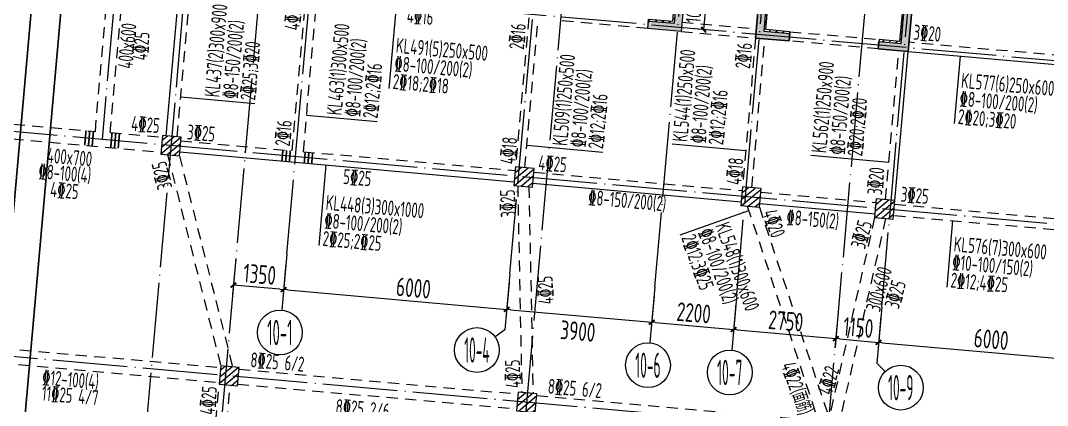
# Model space of a CAD drawing. Header units: millimetres. Extents: x 64473 to 386235, y 427387 to 703525.
# Drawn here: x 296452 to 323964, y 491474 to 501773 of the extents above; entities that cross this region are included whole.
import ezdxf
from ezdxf.enums import TextEntityAlignment as Align

# ---------------------------------------------------------------- set-up
doc = ezdxf.new("R2010")
doc.units = ezdxf.units.MM
doc.header["$LTSCALE"] = 100
doc.header["$PDMODE"] = 35
doc.header["$PDSIZE"] = 200
doc.linetypes.add('3', pattern=[5, 3, -2])
doc.linetypes.add('DOTE', pattern=[2.42, 2, -0.2, 0.02, -0.2])
for name, color, linetype in [('B-DIM', 1, 'Continuous'), ('B-TEXT', 7, 'Continuous'), ('COLU', 7, 'Continuous'), ('colu-1层', 6, 'Continuous'), ('h填实-1层', 254, 'Continuous'), ('h斜线-1层', 7, 'Continuous'), ('h斜线-柱', 7, 'Continuous'), ('L-AXIS', 3, 'Continuous'), ('L-dote', 253, 'DOTE'), ('L-箍筋', 1, 'Continuous'), ('wall-主楼', 2, 'Continuous'), ('垂直标注', 31, 'Continuous'), ('垂直钢筋', 27, 'Continuous'), ('梁', 4, 'Continuous'), ('梁虚线', 4, '3'), ('水平标注', 2, 'Continuous'), ('水平钢筋', 30, 'Continuous')]:
    doc.layers.add(name, color=color, linetype=linetype)
doc.styles.add('_TCH_AXIS', font='tssdeng.shx', dxfattribs={"width": 0.7, "bigfont": 'tssdchn.shx'})
doc.styles.add('COMPLEX', font='tssdeng.shx', dxfattribs={"width": 0.7, "bigfont": 'tssdchn.shx'})
doc.styles.get("Standard").update_dxf_attribs({"font": 'tssdeng.shx', "width": 0.7, "bigfont": 'tssdchn.shx'})
doc.styles.add('TSSD_Dimension', font='Tssdeng.shx', dxfattribs={"width": 0.7, "bigfont": 'tssdchn.shx'})
doc.dimstyles.new('TSSD_100_100$0', dxfattribs={"dimtxt": 300, "dimasz": 100, "dimexe": 250, "dimexo": 250, "dimgap": 100, "dimtad": 1, "dimdec": 0, "dimzin": 0, "dimdsep": 46, "dimtxsty": 'TSSD_Dimension', "dimblk": '_tsdbk', "dimblk1": '_tsdbk', "dimblk2": '_tsdbk', "dimsah": 1, "dimcen": 0, "dimclrt": 7, "dimadec": 0, "dimazin": 0, "dimtfac": 1, "dimtdec": 0, "dimtix": 1, "dimtmove": 2, "dimatfit": 3, "dimldrblk": '_tsdbk', "dimfxl": 1, "dimtolj": 1, "dimtzin": 0, "dimarcsym": 0})
pattern_1 = [(39.931646, (-467527.32, -323147.44), (-81.517904, 97.384965), [])]
pattern_2 = [(39.931646, (-26488.48, 19437.42), (-81.517904, 97.384965), [])]

# ---------------------------------------------------------------- blocks, each defined once
blk = doc.blocks.new('_tsdbk')
blk.add_line((-1, 0), (0, 0))
at = {"const_width": 0.5}
blk.add_lwpolyline([(-0.7, -0.7), (0.7, 0.7)], dxfattribs=at)
blk = doc.blocks.new('*D15')
at = {"layer": 'B-DIM', "color": 0, "lineweight": -2}
for p, q in [((314985, 502513), (314591, 502548)), ((314831, 502426), (314760, 501629)), ((314897, 501517), (314503, 501552))]:
    blk.add_line(p, q, dxfattribs=at)
at = {"layer": 'Defpoints', "color": 0}
for p in [(315234, 502491), (314752, 501530), (315146, 501495)]:
    blk.add_point(p, dxfattribs=at)
at = {"layer": 'B-DIM', "color": 0, "lineweight": -2, "xscale": 100, "yscale": 100, "zscale": 100}
for p, rotation in [((314840, 502526), 84.93165297478518), ((314752, 501530), 264.9316529747852)]:
    blk.add_blockref('_tsdbk', p, dxfattribs=dict(at, rotation=rotation))
at = {"layer": 'B-DIM', "color": 7, "insert": (314497, 502054), "char_height": 400, "attachment_point": 5, "rotation": 84.9317, "style": 'TSSD_Dimension'}
blk.add_mtext('\\A1;1000', dxfattribs=at)
blk = doc.blocks.new('*D55')
at = {"layer": 'Defpoints', "color": 0}
for p in [(195618, 492739), (361118, 478060), (360853, 475069)]:
    blk.add_point(p, dxfattribs=at)
at = {"layer": 'L-AXIS', "color": 0, "lineweight": -2}
for p, q in [((195596, 492490), (195330, 489498)), ((195452, 489738), (360753, 475078)), ((361096, 477811), (360831, 474820))]:
    blk.add_line(p, q, dxfattribs=at)
at = {"layer": 'L-AXIS', "color": 0, "lineweight": -2, "xscale": 100, "yscale": 100, "zscale": 100}
for p, rotation in [((195352, 489747), 174.9316457827788), ((360853, 475069), 354.9316457827788)]:
    blk.add_blockref('_tsdbk', p, dxfattribs=dict(at, rotation=rotation))
at = {"layer": 'L-AXIS', "color": 7, "insert": (278133, 482757), "char_height": 500, "attachment_point": 5, "rotation": 354.9316, "style": 'TSSD_Dimension'}
blk.add_mtext('\\A1;166150', dxfattribs=at)
blk = doc.blocks.new('*D402')
at = {"layer": 'Defpoints', "color": 0}
for p in [(303586, 495522), (309562, 494992), (309478, 494044)]:
    blk.add_point(p, dxfattribs=at)
at = {"layer": 'L-AXIS', "color": 0, "lineweight": -2}
for p, q in [((303564, 495273), (303480, 494325)), ((309540, 494743), (309456, 493795)), ((303601, 494565), (309379, 494053))]:
    blk.add_line(p, q, dxfattribs=at)
at = {"layer": 'L-AXIS', "color": 0, "lineweight": -2, "xscale": 100, "yscale": 100, "zscale": 100}
for p, rotation in [((303502, 494574), 174.9316457827808), ((309478, 494044), 354.9316457827808)]:
    blk.add_blockref('_tsdbk', p, dxfattribs=dict(at, rotation=rotation))
at = {"layer": 'L-AXIS', "color": 7, "insert": (306981, 494617), "char_height": 500, "attachment_point": 5, "rotation": 354.9316, "style": 'TSSD_Dimension'}
blk.add_mtext('\\A1;6000', dxfattribs=at)
blk = doc.blocks.new('_AXISO')
blk.add_circle((0, 0), 0.5)
at = {"layer": 'B-TEXT', "style": 'COMPLEX', "width": 1.450893}
blk.add_attdef('A', text='', height=0.56, dxfattribs=at).set_placement((0.249375, -0.28), (0.749375, -0.28), align=Align.FIT)
blk = doc.blocks.new('*D412')
at = {"layer": 'Defpoints', "color": 0}
for p in [(302241, 495641), (303586, 495522), (302157, 494694)]:
    blk.add_point(p, dxfattribs=at)
at = {"layer": 'L-AXIS', "color": 0, "lineweight": -2}
for p, q in [((302219, 495392), (302135, 494445)), ((303564, 495273), (303480, 494325)), ((303402, 494583), (302257, 494685))]:
    blk.add_line(p, q, dxfattribs=at)
at = {"layer": 'L-AXIS', "color": 0, "lineweight": -2, "xscale": 100, "yscale": 100, "zscale": 100}
for p, rotation in [((302157, 494694), 174.9316457827808), ((303502, 494574), 354.9316457827808)]:
    blk.add_blockref('_tsdbk', p, dxfattribs=dict(at, rotation=rotation))
at = {"layer": 'L-AXIS', "color": 7, "insert": (302860, 494983), "char_height": 500, "attachment_point": 5, "rotation": 354.9316, "style": 'TSSD_Dimension'}
blk.add_mtext('\\A1;1350', dxfattribs=at)
blk = doc.blocks.new('*D416')
at = {"layer": 'Defpoints', "color": 0}
for p in [(319523, 494108), (325500, 493578), (325416, 492631)]:
    blk.add_point(p, dxfattribs=at)
at = {"layer": 'L-AXIS', "color": 0, "lineweight": -2}
for p, q in [((319501, 493859), (319417, 492912)), ((325478, 493329), (325394, 492382)), ((319539, 493152), (325316, 492640))]:
    blk.add_line(p, q, dxfattribs=at)
at = {"layer": 'L-AXIS', "color": 0, "lineweight": -2, "xscale": 100, "yscale": 100, "zscale": 100}
for p, rotation in [((319439, 493161), 174.9316457827808), ((325416, 492631), 354.9316457827808)]:
    blk.add_blockref('_tsdbk', p, dxfattribs=dict(at, rotation=rotation))
at = {"layer": 'L-AXIS', "color": 7, "insert": (322458, 493244), "char_height": 500, "attachment_point": 5, "rotation": 354.9316, "style": 'TSSD_Dimension'}
blk.add_mtext('\\A1;6000', dxfattribs=at)
blk = doc.blocks.new('*D417')
at = {"layer": 'Defpoints', "color": 0}
for p in [(318378, 494210), (319523, 494108), (319439, 493161)]:
    blk.add_point(p, dxfattribs=at)
at = {"layer": 'L-AXIS', "color": 0, "lineweight": -2}
for p, q in [((318356, 493961), (318272, 493013)), ((319501, 493859), (319417, 492912)), ((318393, 493254), (319340, 493170))]:
    blk.add_line(p, q, dxfattribs=at)
at = {"layer": 'L-AXIS', "color": 0, "lineweight": -2, "xscale": 100, "yscale": 100, "zscale": 100}
for p, rotation in [((318294, 493262), 174.9316457827808), ((319439, 493161), 354.9316457827808)]:
    blk.add_blockref('_tsdbk', p, dxfattribs=dict(at, rotation=rotation))
at = {"layer": 'L-AXIS', "color": 7, "insert": (318897, 493560), "char_height": 500, "attachment_point": 5, "rotation": 354.9316, "style": 'TSSD_Dimension'}
blk.add_mtext('\\A1;1150', dxfattribs=at)
blk = doc.blocks.new('*D418')
at = {"layer": 'Defpoints', "color": 0}
for p in [(313447, 494647), (315638, 494453), (315554, 493505)]:
    blk.add_point(p, dxfattribs=at)
at = {"layer": 'L-AXIS', "color": 0, "lineweight": -2}
for p, q in [((313425, 494398), (313341, 493451)), ((315616, 494204), (315532, 493256)), ((313463, 493691), (315455, 493514))]:
    blk.add_line(p, q, dxfattribs=at)
at = {"layer": 'L-AXIS', "color": 0, "lineweight": -2, "xscale": 100, "yscale": 100, "zscale": 100}
for p, rotation in [((313363, 493700), 174.9316457827808), ((315554, 493505), 354.9316457827808)]:
    blk.add_blockref('_tsdbk', p, dxfattribs=dict(at, rotation=rotation))
at = {"layer": 'L-AXIS', "color": 7, "insert": (314490, 493951), "char_height": 500, "attachment_point": 5, "rotation": 354.9316, "style": 'TSSD_Dimension'}
blk.add_mtext('\\A1;2200', dxfattribs=at)
blk = doc.blocks.new('*D419')
at = {"layer": 'Defpoints', "color": 0}
for p in [(315638, 494453), (318378, 494210), (318294, 493262)]:
    blk.add_point(p, dxfattribs=at)
at = {"layer": 'L-AXIS', "color": 0, "lineweight": -2}
for p, q in [((315616, 494204), (315532, 493256)), ((318356, 493961), (318272, 493013)), ((315654, 493497), (318194, 493271))]:
    blk.add_line(p, q, dxfattribs=at)
at = {"layer": 'L-AXIS', "color": 0, "lineweight": -2, "xscale": 100, "yscale": 100, "zscale": 100}
for p, rotation in [((315554, 493505), 174.9316457827808), ((318294, 493262), 354.9316457827808)]:
    blk.add_blockref('_tsdbk', p, dxfattribs=dict(at, rotation=rotation))
at = {"layer": 'L-AXIS', "color": 7, "insert": (316955, 493733), "char_height": 500, "attachment_point": 5, "rotation": 354.9316, "style": 'TSSD_Dimension'}
blk.add_mtext('\\A1;2750', dxfattribs=at)
blk = doc.blocks.new('*D420')
at = {"layer": 'Defpoints', "color": 0}
for p in [(309562, 494992), (313447, 494647), (313363, 493700)]:
    blk.add_point(p, dxfattribs=at)
at = {"layer": 'L-AXIS', "color": 0, "lineweight": -2}
for p, q in [((309540, 494743), (309456, 493795)), ((313425, 494398), (313341, 493451)), ((309578, 494035), (313263, 493709))]:
    blk.add_line(p, q, dxfattribs=at)
at = {"layer": 'L-AXIS', "color": 0, "lineweight": -2, "xscale": 100, "yscale": 100, "zscale": 100}
for p, rotation in [((309478, 494044), 174.9316457827808), ((313363, 493700), 354.9316457827808)]:
    blk.add_blockref('_tsdbk', p, dxfattribs=dict(at, rotation=rotation))
at = {"layer": 'L-AXIS', "color": 7, "insert": (311384, 493462), "char_height": 500, "attachment_point": 5, "rotation": 354.9316, "style": 'TSSD_Dimension'}
blk.add_mtext('\\A1;3900', dxfattribs=at)
blk = doc.blocks.new('后浇带现场')
at = {"color": 6, "lineweight": 30}
for points in [[(777111, 575147), (781539, 625070)], [(776314, 575218), (780665, 624270)]]:
    blk.add_lwpolyline(points, dxfattribs=at)

msp = doc.modelspace()

# ---------------------------------------------------------------- hatches: boundary and pattern name
at = {"layer": 'h填实-1层'}
for points in [[(314122.3, 503392.5), (314321.5, 503374.8), (314153.6, 501482.3), (313257.1, 501561.8), (313274.8, 501761), (313972.1, 501699.1)], [(316313.7, 503198.1), (316512.9, 503180.5), (316362.7, 501487.1), (317060, 501425.3), (317042.3, 501226.1), (316145.8, 501305.6)], [(320180.7, 502654.4), (320380, 502636.7), (320229.8, 500943.4), (319432.9, 501014), (319450.6, 501213.3), (320048.2, 501160.2)]]:
    msp.add_hatch(color=256, dxfattribs=at).paths.add_polyline_path(points)
at = {"layer": 'h斜线-1层'}
h = msp.add_hatch(dxfattribs=at)
h.set_pattern_fill('ANSI31', color=256, scale=40, angle=-5.06835, style=0)
h.set_pattern_definition(pattern_2)
h.paths.add_polyline_path([(314122.3, 503392.6), (314072.5, 503397), (313926.7, 501753.5), (313279.2, 501810.9), (313274.8, 501761), (313972.1, 501699.1)])
h = msp.add_hatch(dxfattribs=at)
h.set_pattern_fill('ANSI31', color=256, scale=40, angle=-5.06835, style=0)
h.set_pattern_definition(pattern_2)
h.paths.add_polyline_path([(317064.4, 501475.2), (316416.9, 501532.6), (316562.7, 503176.2), (316512.9, 503180.6), (316362.7, 501487.1), (317060, 501425.3)])
h = msp.add_hatch(dxfattribs=at)
h.set_pattern_fill('ANSI31', color=256, scale=40, angle=-5.06835, style=0)
h.set_pattern_definition(pattern_2)
h.paths.add_polyline_path([(320180.8, 502654.5), (320131, 502658.9), (320002.9, 501214.6), (319455, 501263.2), (319450.6, 501213.3), (320048.2, 501160.2)])
at = {"layer": 'h斜线-柱'}
h = msp.add_hatch(dxfattribs=at)
h.set_pattern_fill('ANSI31', color=256, scale=40, angle=-5.06835, style=0)
h.set_pattern_definition(pattern_1)
h.paths.add_polyline_path([(300209.3, 498201.5), (300707.3, 498157.3), (300751.5, 498655.3), (300253.4, 498699.5)])
h = msp.add_hatch(dxfattribs=at)
h.set_pattern_fill('ANSI31', color=256, scale=40, angle=-5.06835, style=0)
h.set_pattern_definition(pattern_1)
h.paths.add_polyline_path([(309672.1, 497362.2), (310170.2, 497318), (310214.3, 497816.1), (309716.3, 497860.2)])
h = msp.add_hatch(dxfattribs=at)
h.set_pattern_fill('ANSI31', color=256, scale=40, angle=-5.06835, style=0)
h.set_pattern_definition(pattern_1)
h.paths.add_polyline_path([(315748.3, 496823.3), (316246.3, 496779.1), (316290.5, 497277.2), (315792.4, 497321.3)])
h = msp.add_hatch(dxfattribs=at)
h.set_pattern_fill('ANSI31', color=256, scale=40, angle=-5.06835, style=0)
h.set_pattern_definition(pattern_1)
h.paths.add_polyline_path([(319334.2, 496505.2), (319832.2, 496461.1), (319876.4, 496959.1), (319378.4, 497003.3)])
h = msp.add_hatch(dxfattribs=at)
h.set_pattern_fill('ANSI31', color=256, scale=40, angle=-5.06835, style=0)
h.set_pattern_definition(pattern_1)
h.paths.add_polyline_path([(301771, 492039.4), (302269, 491995.2), (302313.2, 492493.3), (301815.2, 492537.4)])
h = msp.add_hatch(dxfattribs=at)
h.set_pattern_fill('ANSI31', color=256, scale=40, angle=-5.06835, style=0)
h.set_pattern_definition(pattern_1)
h.paths.add_polyline_path([(309739.7, 491332.6), (310237.8, 491288.5), (310281.9, 491786.5), (309783.9, 491830.7)])

# ---------------------------------------------------------------- linework, layer by layer
at = {"layer": 'COLU'}
for points in [[(300209.3, 498201.5), (300707.3, 498157.3), (300751.5, 498655.3), (300253.4, 498699.5)], [(309672.1, 497362.2), (310170.2, 497318), (310214.3, 497816.1), (309716.3, 497860.2)], [(315748.3, 496823.3), (316246.3, 496779.1), (316290.5, 497277.2), (315792.4, 497321.3)], [(319334.2, 496505.2), (319832.2, 496461.1), (319876.4, 496959.1), (319378.4, 497003.3)], [(301771, 492039.4), (302269, 491995.2), (302313.2, 492493.3), (301815.2, 492537.4)], [(309739.7, 491332.6), (310237.8, 491288.5), (310281.9, 491786.5), (309783.9, 491830.7)]]:
    msp.add_lwpolyline(points, close=True, dxfattribs=at)
at = {"layer": 'colu-1层'}
for points in [[(314122.3, 503392.5), (314321.5, 503374.8), (314153.6, 501482.3), (313257.1, 501561.8), (313274.8, 501761), (313972.1, 501699.1)], [(316313.7, 503198.1), (316512.9, 503180.5), (316362.7, 501487.1), (317060, 501425.3), (317042.3, 501226.1), (316145.8, 501305.6)], [(320180.7, 502654.4), (320380, 502636.7), (320229.8, 500943.4), (319432.9, 501014), (319450.6, 501213.3), (320048.2, 501160.2)]]:
    msp.add_lwpolyline(points, close=True, dxfattribs=at)
at = {"layer": 'L-AXIS'}
for p, q in [((303585.7, 495521.7), (303452.8, 494023)), ((309562.3, 494991.6), (309429.4, 493493)), ((313447, 494647.1), (313314.1, 493148.4)), ((315638.4, 494452.7), (315505.5, 492954.1)), ((319523.2, 494108.2), (319390.3, 492609.5)), ((309429.4, 493493), (309167.3, 493305.9)), ((319390.3, 492609.5), (319615.2, 492379.2))]:
    msp.add_line(p, q, dxfattribs=at)
at = {"layer": 'L-dote', "ltscale": 10}
for p, q in [((307137.1, 550845.3), (301153.5, 483378.6)), ((314657.7, 543953.9), (309221.8, 482663.1)), ((322726.1, 543238.3), (317290.1, 481947.5)), ((299808.2, 511790), (298637.6, 498591.8)), ((301650.9, 511626.6), (299161.3, 483555.3)), ((303585.7, 495521.7), (304987.8, 511330.6)), ((364927.4, 492712.5), (205005.1, 506896.2)), ((309562.3, 494991.6), (310522.7, 505820.1)), ((313447, 494647.1), (314407.4, 505475.6)), ((315638.4, 494452.7), (316598.8, 505281.2)), ((319523.2, 494108.2), (320483.6, 504936.7)), ((353926.3, 498055.3), (304201.6, 502465.4)), ((364397.3, 486736), (191125.3, 502103.6))]:
    msp.add_line(p, q, dxfattribs=at)
at = {"layer": 'L-箍筋', "const_width": 44.9}
for points in [[(298207, 498830.8), (298171.7, 498432.4)], [(298306.6, 498822), (298271.3, 498423.5)], [(298406.3, 498813.1), (298370.9, 498414.7)], [(298904.3, 498769), (298869, 498370.5)], [(299003.9, 498760.1), (298968.6, 498361.7)], [(299103.5, 498751.3), (299068.2, 498352.9)], [(303481.9, 498312.8), (303455.4, 498013.9)], [(303581.5, 498303.9), (303555, 498005.1)], [(303681.1, 498295.1), (303654.6, 497996.3)], [(304079.5, 498259.8), (304053, 497960.9)], [(304179.2, 498250.9), (304152.7, 497952.1)], [(304278.8, 498242.1), (304252.3, 497943.3)]]:
    msp.add_lwpolyline(points, dxfattribs=at)
at = {"layer": 'wall-主楼'}
for points in [[(314072.5, 503397), (314321.5, 503375), (314153.6, 501482.4), (313257.2, 501561.9), (313279.2, 501810.9), (313926.7, 501753.5)], [(316562.7, 503176.2), (316313.7, 503198.3), (316145.8, 501305.7), (317042.3, 501226.2), (317064.4, 501475.2), (316416.9, 501532.6)], [(320002.9, 501214.6), (319455, 501263.2), (319432.9, 501014.2), (320229.8, 500943.5), (320380, 502636.8), (320131, 502658.9)]]:
    msp.add_lwpolyline(points, close=True, dxfattribs=at)
at = {"layer": '垂直标注'}
for p, q in [((302730, 499545.5), (300745.7, 499721.5)), ((306009.9, 499061.7), (304115.4, 499229.7)), ((312049.6, 498245.5), (310017.4, 498425.7)), ((313910.1, 498471.7), (315879, 498297.1)), ((317629.1, 498172.8), (319716.7, 497987.6)), ((314121.8, 496039.1), (315961.6, 496692.6))]:
    msp.add_line(p, q, dxfattribs=at)
at = {"layer": '梁'}
for p, q in [((300353, 498690.5), (300772.7, 503421.9)), ((319876.4, 496959.2), (320229.8, 500943.5)), ((320229.8, 500943.5), (325359.6, 500488.5)), ((300716.3, 498256.9), (309680.1, 497461.9)), ((310178.2, 497417.7), (315756.3, 496923)), ((316254.3, 496878.8), (319344.2, 496604.8))]:
    msp.add_line(p, q, dxfattribs=at)
at = {"layer": '梁虚线'}
for p, q in [((298456.1, 498808.7), (298884.5, 503639.8)), ((298854.5, 498773.4), (299283, 503604.4)), ((300651.9, 498664.3), (301071.5, 503395.8)), ((303730.9, 498290.7), (304093.1, 502374.5)), ((304029.7, 498264.2), (304391.9, 502348.2)), ((310069.7, 501844.6), (309716.3, 497860.2)), ((309965.3, 497838.1), (310318.7, 501822.5)), ((313257.2, 501561.9), (310866.5, 501773.9)), ((314175.7, 501731.4), (316167.9, 501554.7)), ((314153.6, 501482.4), (316145.8, 501305.7)), ((316145.8, 501305.7), (315792.4, 497321.3)), ((316041.5, 497299.2), (316394.8, 501283.6)), ((317064.4, 501475.2), (319455, 501263.2)), ((319432.9, 501014.2), (317042.3, 501226.2)), ((325381.7, 500737.5), (320251.9, 501192.5)), ((319627.4, 496981.2), (319980.8, 500965.6)), ((294770.3, 499135.6), (298456.1, 498808.7)), ((294735.4, 498737.1), (300213.9, 498251.2)), ((298854.5, 498773.4), (300248.8, 498649.7)), ((300742.5, 498555.7), (303730.9, 498290.7)), ((304029.7, 498264.2), (309707.5, 497760.6)), ((300390.8, 498185.4), (301815.2, 492537.4)), ((300707.3, 498157.3), (302131.7, 492509.4)), ((310204.7, 497716.5), (315782.8, 497221.8)), ((309770.8, 497353.4), (309882.6, 491821.9)), ((310071.4, 497326.8), (310183.2, 491795.3)), ((316281.7, 497177.6), (319369.5, 496903.7)), ((315923.5, 496807.7), (317803, 491125.8)), ((316246.3, 496779.1), (318114.1, 491132.6)), ((319868.4, 496859.4), (325495.3, 496360.4)), ((319334.2, 496505.2), (318114.1, 491132.6)), ((319628.5, 496479.1), (318400.5, 491071.8)), ((319865, 496558.6), (325469.2, 496061.5)), ((294439.7, 493141.4), (301810.5, 492487.7)), ((294404.3, 492742.9), (301775.7, 492089.2)), ((302308.6, 492443.5), (309779.2, 491780.9)), ((301329.3, 487058.8), (301771, 492039.4)), ((301628.1, 487032.4), (302069.8, 492012.9)), ((302273.7, 492045), (309744.4, 491382.4)), ((310277.3, 491736.7), (317797.7, 491069.7))]:
    msp.add_line(p, q, dxfattribs=at)
at = {"layer": '水平标注'}
for p, q in [((306330.1, 499953), (306525.7, 502158.9)), ((321472.5, 499015.1), (321632.5, 500819.1)), ((304451.3, 495753.2), (304642.5, 497908.7)), ((321274.6, 494639.6), (321432.5, 496419.5))]:
    msp.add_line(p, q, dxfattribs=at)

# ---------------------------------------------------------------- block references
at = {"color": 3, "lineweight": 30}
msp.add_blockref('后浇带现场', (-480910.3, -88135.4), dxfattribs=at)
at = {"layer": 'L-AXIS'}
ref = msp.add_blockref('_AXISO', (303399.8, 493425.4), dxfattribs=dict(at, xscale=1199.999999999997, yscale=1200, zscale=1200, rotation=359.999645787379))
ref.add_attrib('A', '10-1', dxfattribs={"color": 7, "height": 678.82, "rotation": 359.99965, "style": '_TCH_AXIS', "width": 0.3}).set_placement((303060.4, 493086), (303739.2, 493086), align=Align.FIT)
ref = msp.add_blockref('_AXISO', (308679.1, 492957.1), dxfattribs=dict(at, xscale=1199.999999999997, yscale=1200, zscale=1200, rotation=359.999645787379))
ref.add_attrib('A', '10-4', dxfattribs={"color": 7, "height": 678.82, "rotation": 359.99965, "style": '_TCH_AXIS', "width": 0.272727}).set_placement((308339.7, 492617.7), (309018.5, 492617.7), align=Align.FIT)
ref = msp.add_blockref('_AXISO', (313261.1, 492550.8), dxfattribs=dict(at, xscale=1199.999999999997, yscale=1200, zscale=1200, rotation=359.999645787379))
ref.add_attrib('A', '10-6', dxfattribs={"color": 7, "height": 678.82, "rotation": 359.99965, "style": '_TCH_AXIS', "width": 0.28}).set_placement((312921.7, 492211.4), (313600.5, 492211.4), align=Align.FIT)
ref = msp.add_blockref('_AXISO', (315452.5, 492356.4), dxfattribs=dict(at, xscale=1199.999999999997, yscale=1200, zscale=1200, rotation=359.999645787379))
ref.add_attrib('A', '10-7', dxfattribs={"color": 7, "height": 678.82, "rotation": 359.99965, "style": '_TCH_AXIS', "width": 0.28}).set_placement((315113.1, 492017), (315791.9, 492017), align=Align.FIT)
ref = msp.add_blockref('_AXISO', (320034.5, 491950), dxfattribs=dict(at, xscale=1199.999999999997, yscale=1200, zscale=1200, rotation=359.999645787379))
ref.add_attrib('A', '10-9', dxfattribs={"color": 7, "height": 678.82, "rotation": 359.99965, "style": '_TCH_AXIS', "width": 0.28}).set_placement((319695.1, 491610.6), (320373.9, 491610.6), align=Align.FIT)

# ---------------------------------------------------------------- texts
at = {"layer": '垂直标注', "width": 0.65}
for s, height, rotation, p in [('KL437(2)300x900', 403, 84.93168, (301778.5, 499710.4)), ('%%1328-150/200(2)', 402, 84.93168, (302257.8, 499667.9)), ('KL463(1)300x500', 403, 84.93147, (305053.6, 499227.4)), ('%%1328-100/200(2)', 402, 84.93147, (305535.3, 499184.7)), ('2%%13325;3%%13320', 401, 84.93168, (302737.1, 499625.4)), ('KL509(1)250x500', 403, 84.93164, (311098, 498410.4)), ('KL544(1)250x500', 403, 84.93163, (314316.6, 498516.2)), ('2%%13212;2%%13316', 401, 84.93147, (306017, 499141.9)), ('%%1328-100/200(2)', 402, 84.93164, (311577.3, 498367.9)), ('%%1328-100/200(2)', 402, 84.93163, (314795.9, 498473.7)), ('KL562(1)250x900', 403, 84.9316, (318037.6, 498217.5)), ('%%1328-150/200(2)', 402, 84.9316, (318519.3, 498174.7)), ('2%%13212;2%%13316', 401, 84.93163, (315275.2, 498431.2)), ('2%%13212;2%%13316', 401, 84.93164, (312056.7, 498325.3)), ('2%%13320;2%%13320', 401, 84.9316, (319001, 498132)), ('KL548(1)300x600', 403, 289.5552, (315057.8, 496286.3)), ('2%%13212;3%%13325', 401, 289.5552, (314148.7, 495963.3)), ('%%1328-100/200(2)', 402, 289.5552, (314603.3, 496124.8))]:
    msp.add_text(s, height=height, rotation=rotation, dxfattribs=at).set_placement(p)
at = {"layer": '垂直钢筋', "color": 0, "width": 0.65}
for s, rotation, p in [('4%%13320', 84.93147, (303924.5, 501503.1)), ('400x600', 84.93157, (299452.3, 500475.1)), ('2%%13316', 84.93164, (309934.8, 500985.7)), ('4%%13325', 84.93157, (299847.6, 500697.4)), ('2%%13316', 84.93163, (315995, 500470.1)), ('2%%13316', 84.93147, (303664.6, 498398.7)), ('4%%13318', 84.93164, (309699, 497918.6)), ('3%%13325', 103.36656, (300519.3, 497309.7)), ('4%%13318', 84.93163, (315761.5, 497364.4)), ('3%%13320', 84.9316, (319532, 497093.7)), ('3%%13325', 92.05673, (309721.9, 496509.6)), ('4%%13320', 289.5552, (316323.1, 496632.5)), ('3%%13325', 74.08158, (319072.1, 495635.3)), ('300x600', 74.08158, (319475.5, 493954.2)), ('4%%13325', 92.05673, (310730.8, 494191.1)), ('3%%13325', 74.08158, (319978.3, 494033.1)), ('4%%13325', 92.05673, (309853.7, 491947.9)), ('4%%13322(面筋)', 289.5552, (316819.9, 492549.9)), ('4%%13322', 74.08158, (318191, 491734.2)), ('4%%13325', 84.93154, (301651.7, 491214.2))]:
    msp.add_text(s, height=400, rotation=rotation, dxfattribs=at).set_placement(p)
at = {"layer": '水平标注', "width": 0.65}
for s, height, rotation, p in [('KL491(5)250x500', 403, 354.93171, (306495.8, 500909.3)), ('%%1328-100/200(2)', 402, 354.93171, (306453.1, 500427.6)), ('2%%13318;2%%13318', 401, 354.93171, (306410.3, 499945.9)), ('KL577(6)250x600', 403, 354.93162, (321638.3, 499971.4)), ('%%1328-100/200(2)', 402, 354.93162, (321595.6, 499489.7)), ('2%%13220;3%%13320', 401, 354.93162, (321552.8, 499008)), ('KL448(3)300x1000', 403, 354.93164, (304617, 496709.5)), ('%%1328-100/200(2)', 402, 354.93164, (304574.3, 496227.7)), ('2%%13325;2%%13325', 401, 354.93164, (304531.6, 495746)), ('KL576(7)300x600', 403, 354.93159, (321440.4, 495595.9)), ('%%13210-100/150(2)', 402, 354.93159, (321397.6, 495114.2)), ('2%%13212;4%%13325', 401, 354.93159, (321354.9, 494632.5))]:
    msp.add_text(s, height=height, rotation=rotation, dxfattribs=at).set_placement(p)
at = {"layer": '水平钢筋', "color": 0, "width": 0.65}
for s, rotation, p in [('4%%13316', 354.93171, (306788.3, 501714.2)), ('3%%13320', 354.93162, (320361, 501266.3)), ('3%%13325', 354.93164, (300901.2, 498595.5)), ('4%%13325', 354.93164, (310312.1, 497777.3)), ('5%%13325', 354.93163, (305082, 497401.9)), ('%%1328-150/200(2)', 354.93163, (311644.9, 496850.4)), ('3%%13325', 354.93159, (320020.1, 496929.3)), ('%%1328-150(2)', 354.93167, (316957, 496320.5)), ('8%%13325 6/2', 354.93163, (310566.7, 491794.1)), ('8%%13325 2/6', 354.93163, (304880.7, 491250.4))]:
    msp.add_text(s, height=400, rotation=rotation, dxfattribs=at).set_placement(p)
at = {"layer": '水平钢筋', "color": 6, "width": 0.65}
for s, rotation, p in [('4%%13325', 354.93169, (299404.5, 498825.1)), ('400x700', 354.93168, (297148.6, 497970.2)), ('%%1328-100(4)', 354.93168, (296917, 497549)), ('4%%13325', 354.93159, (297234, 497057.6)), ('8%%13325 6/2', 354.93163, (302597.9, 492500.9)), ('%%13212-100(4)', 354.93161, (297017.4, 492034.8)), ('11%%13325 4/7', 354.93162, (297008.7, 491608.1))]:
    msp.add_text(s, height=400, rotation=rotation, dxfattribs=at).set_placement(p)

# ---------------------------------------------------------------- dimensions: what is measured, and where the dimension line sits
at = {"layer": 'B-DIM'}
dim = msp.add_linear_dim(base=(314751.6, 501529.7), p1=(315234.1, 502490.9), p2=(315145.7, 501494.8), angle=84.93165, dimstyle='TSSD_100_100$0', override={"dimtxt": 400}, dxfattribs=at)
dim.commit()
dim.dimension.update_dxf_attribs({"geometry": '*D15', "text_midpoint": (314496.9, 502054.3)})
at = {"layer": 'L-AXIS'}
for base, p1, p2, picture, middle in [((302157, 494693.6), (303585.7, 495521.7), (302241, 495641), '*D412', (302860.3, 494982.6)), ((315554.4, 493505.4), (313447, 494647.1), (315638.4, 494452.7), '*D418', (314489.6, 493951.2)), ((318293.6, 493262.4), (315638.4, 494452.7), (318377.7, 494209.8), '*D419', (316954.9, 493732.5)), ((319439.1, 493160.8), (318377.7, 494209.8), (319523.2, 494108.2), '*D417', (318897.3, 493560.2)), ((325415.7, 492630.8), (319523.2, 494108.2), (325499.7, 493578.1), '*D416', (322458.3, 493244.4)), ((360852.8, 475068.9), (195617.7, 492738.7), (361118.1, 478060.3), '*D55', (278133.5, 482756.7))]:
    dim = msp.add_linear_dim(base=base, p1=p1, p2=p2, angle=354.93165, dimstyle='TSSD_100_100$0', override={"dimtxt": 500}, dxfattribs=at)
    dim.commit()
    dim.dimension.update_dxf_attribs({"geometry": picture, "text_midpoint": middle})
for base, p1, p2, picture, middle in [((309478.2, 494044.3), (303585.7, 495521.7), (309562.3, 494991.6), '*D402', (306981.2, 494617.1)), ((313363, 493699.7), (309562.3, 494991.6), (313447, 494647.1), '*D420', (311384.3, 493462.3))]:
    dim = msp.add_linear_dim(base=base, p1=p1, p2=p2, angle=354.93165, dimstyle='TSSD_100_100$0', override={"dimtxt": 500}, dxfattribs=at)
    dim.commit()
    dim.dimension.update_dxf_attribs({"geometry": picture, "text_midpoint": middle, "dimtype": 160})

doc.saveas('drawing.dxf')
